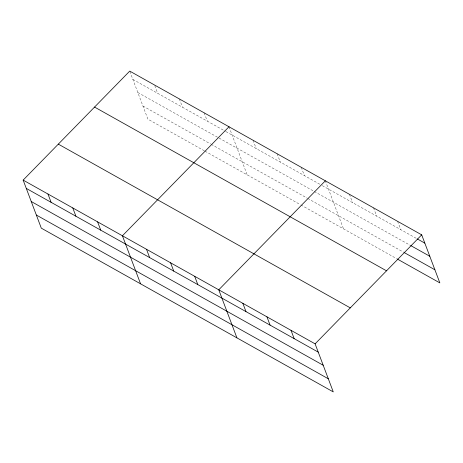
<?xml version="1.0" encoding="UTF-8"?>
<svg xmlns="http://www.w3.org/2000/svg" width="463" height="463" viewBox="0 0 463 463"><rect width="100%" height="100%" fill="white"/><g stroke="black" fill="none" stroke-linecap="round" stroke-linejoin="round"><path stroke-width="0.35" stroke-dasharray="2.31 1.74" d="M132.869 79.393L225.307 131.243M225.927 131.59L319.835 184.257M322.306 185.64L416.798 238.636M137.824 92.513L313.677 191.138M314.29 191.485L410.021 245.176M142.934 106.033L210.555 143.958M211.18 144.306L307.05 198.077M307.663 198.419L403.395 252.109M204.345 150.816L147.888 119.153L129.976 71.742M204.97 151.164L300.273 204.611M300.886 204.959L396.617 258.649M397.607 221.337L400.744 229.631M373.519 207.829L376.656 216.123M349.432 194.321L352.569 202.615M325.344 180.813L343.505 228.861M301.263 167.305L304.394 175.593M277.175 153.791L280.306 162.085M253.087 140.283L256.218 148.577M229 126.775L247.155 174.823M204.183 112.856L207.314 121.15M179.366 98.937L182.503 107.231M154.792 85.661L157.686 93.312"/><path stroke-width="0.69" d="M23.15 180.107L315.112 343.847L333.267 391.901L41.305 228.155L23.15 180.107L129.733 71.099L421.695 234.845L439.85 282.893L397.237 258.996M229 126.775L122.417 235.777L140.573 283.825M325.344 180.813L218.762 289.815L236.917 337.863M315.112 343.847L421.695 234.845M417.418 238.983L424.826 243.139M410.64 245.523L429.786 256.259M404.014 252.457L434.89 269.779M94.562 107.075L386.524 270.82M58.321 144.132L350.283 307.878M26.281 188.4L318.243 352.14M31.241 201.515L323.203 365.261M36.351 215.035L328.308 378.78M291.024 330.339L294.155 338.632M266.937 316.831L270.074 325.124M242.849 303.323L245.986 311.616M194.68 276.307L197.811 284.6M170.592 262.799L173.723 271.087M146.505 249.285L149.636 257.578M97.6 221.858L100.731 230.152M72.784 207.939L75.915 216.233M47.967 194.026L51.098 202.314"/></g></svg>
